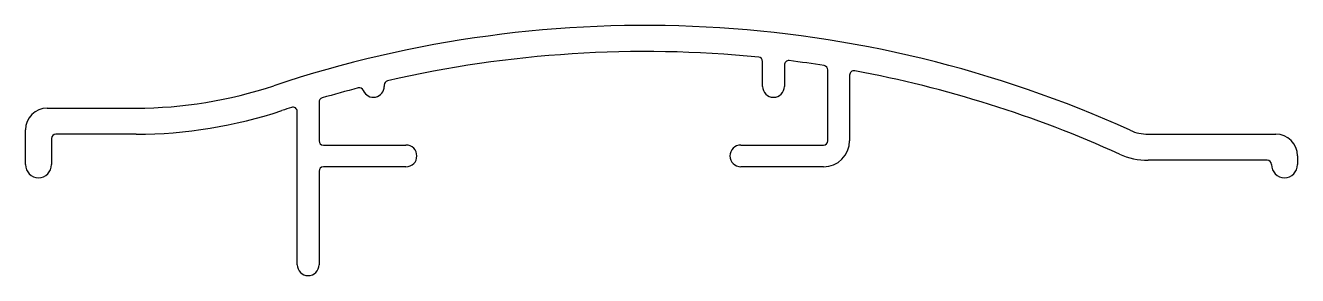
# Model space of a CAD drawing. Extents: x 2376.8 to 2435.3, y 913.1 to 924.6.
import ezdxf

# ---------------------------------------------------------------- set-up
doc = ezdxf.new("R2010")
doc.units = 0
doc.layers.get('0').update_dxf_attribs({"linetype": 'CONTINUOUS'})

msp = doc.modelspace()

# ---------------------------------------------------------------- linework, layer by layer
for p, q in [((2410.72, 921.818), (2410.72, 922.961)), ((2411.72, 922.803), (2411.72, 921.818)), ((2413.72, 919.318), (2413.72, 922.575)), ((2414.72, 922.335), (2414.72, 919.318)), ((2393.32, 921.878), (2393.32, 921.818)), ((2377.82, 920.818), (2381.912, 920.818)), ((2390.32, 921.093), (2390.32, 919.318)), ((2389.32, 913.618), (2389.32, 920.662)), ((2376.82, 918.218), (2376.82, 919.818)), ((2378.02, 919.418), (2378.02, 918.218)), ((2381.912, 919.618), (2378.22, 919.618)), ((2390.52, 919.118), (2394.32, 919.118)), ((2409.72, 919.118), (2413.52, 919.118)), ((2428.45, 919.618), (2434.32, 919.618)), ((2435.32, 918.618), (2435.32, 918.218)), ((2390.32, 917.918), (2390.32, 913.618)), ((2394.32, 918.118), (2390.52, 918.118)), ((2413.52, 918.118), (2409.72, 918.118)), ((2433.92, 918.418), (2428.45, 918.418))]:
    msp.add_line(p, q)
for centre, radius, start, end in [((2405.32, 870.618), 54, 65.60425, 108.44123), ((2405.32, 870.618), 52.8, 84.32651, 102.96375), ((2410.52, 922.961), 0.2, 0, 84.32651), ((2411.92, 922.803), 0.2, 82.7918, 180), ((2405.32, 870.618), 52.8, 81.03138, 82.7918), ((2413.52, 922.575), 0.2, 0, 81.03138), ((2393.52, 921.878), 0.2, 102.96375, 180), ((2414.92, 922.335), 0.2, 79.48403, 180), ((2405.32, 870.618), 52.8, 65.60425, 79.48403), ((2381.912, 940.818), 20, 270, 288.44123), ((2405.32, 870.618), 52.8, 104.47315, 106.34192), ((2392.174, 921.549), 0.2, 22.62346, 104.47315), ((2392.82, 921.818), 0.5, 202.62346, 0), ((2411.22, 921.818), 0.5, 180, 0), ((2377.82, 919.818), 1, 90, 180), ((2405.32, 870.618), 52.8, 107.93783, 108.44123), ((2389.12, 920.662), 0.2, 0, 107.93783), ((2390.52, 921.093), 0.2, 106.34192, 180), ((2381.912, 940.818), 21.2, 270, 288.44123), ((2428.45, 921.618), 2, 245.60425, 270), ((2378.22, 919.418), 0.2, 90, 180), ((2390.52, 919.318), 0.2, 180, 270), ((2394.32, 918.618), 0.5, 270, 90), ((2409.72, 918.618), 0.5, 90, 270), ((2413.52, 919.318), 1.2, 270, 0), ((2413.52, 919.318), 0.2, 270, 0), ((2434.32, 918.618), 1, 0, 90), ((2428.45, 921.618), 3.2, 245.60425, 270), ((2377.42, 918.218), 0.6, 180, 0), ((2390.52, 917.918), 0.2, 90, 180), ((2433.92, 918.218), 0.2, 0, 90), ((2434.72, 918.218), 0.6, 180, 0), ((2389.82, 913.618), 0.5, 180, 0)]:
    msp.add_arc(centre, radius, start, end)

doc.saveas('drawing.dxf')
